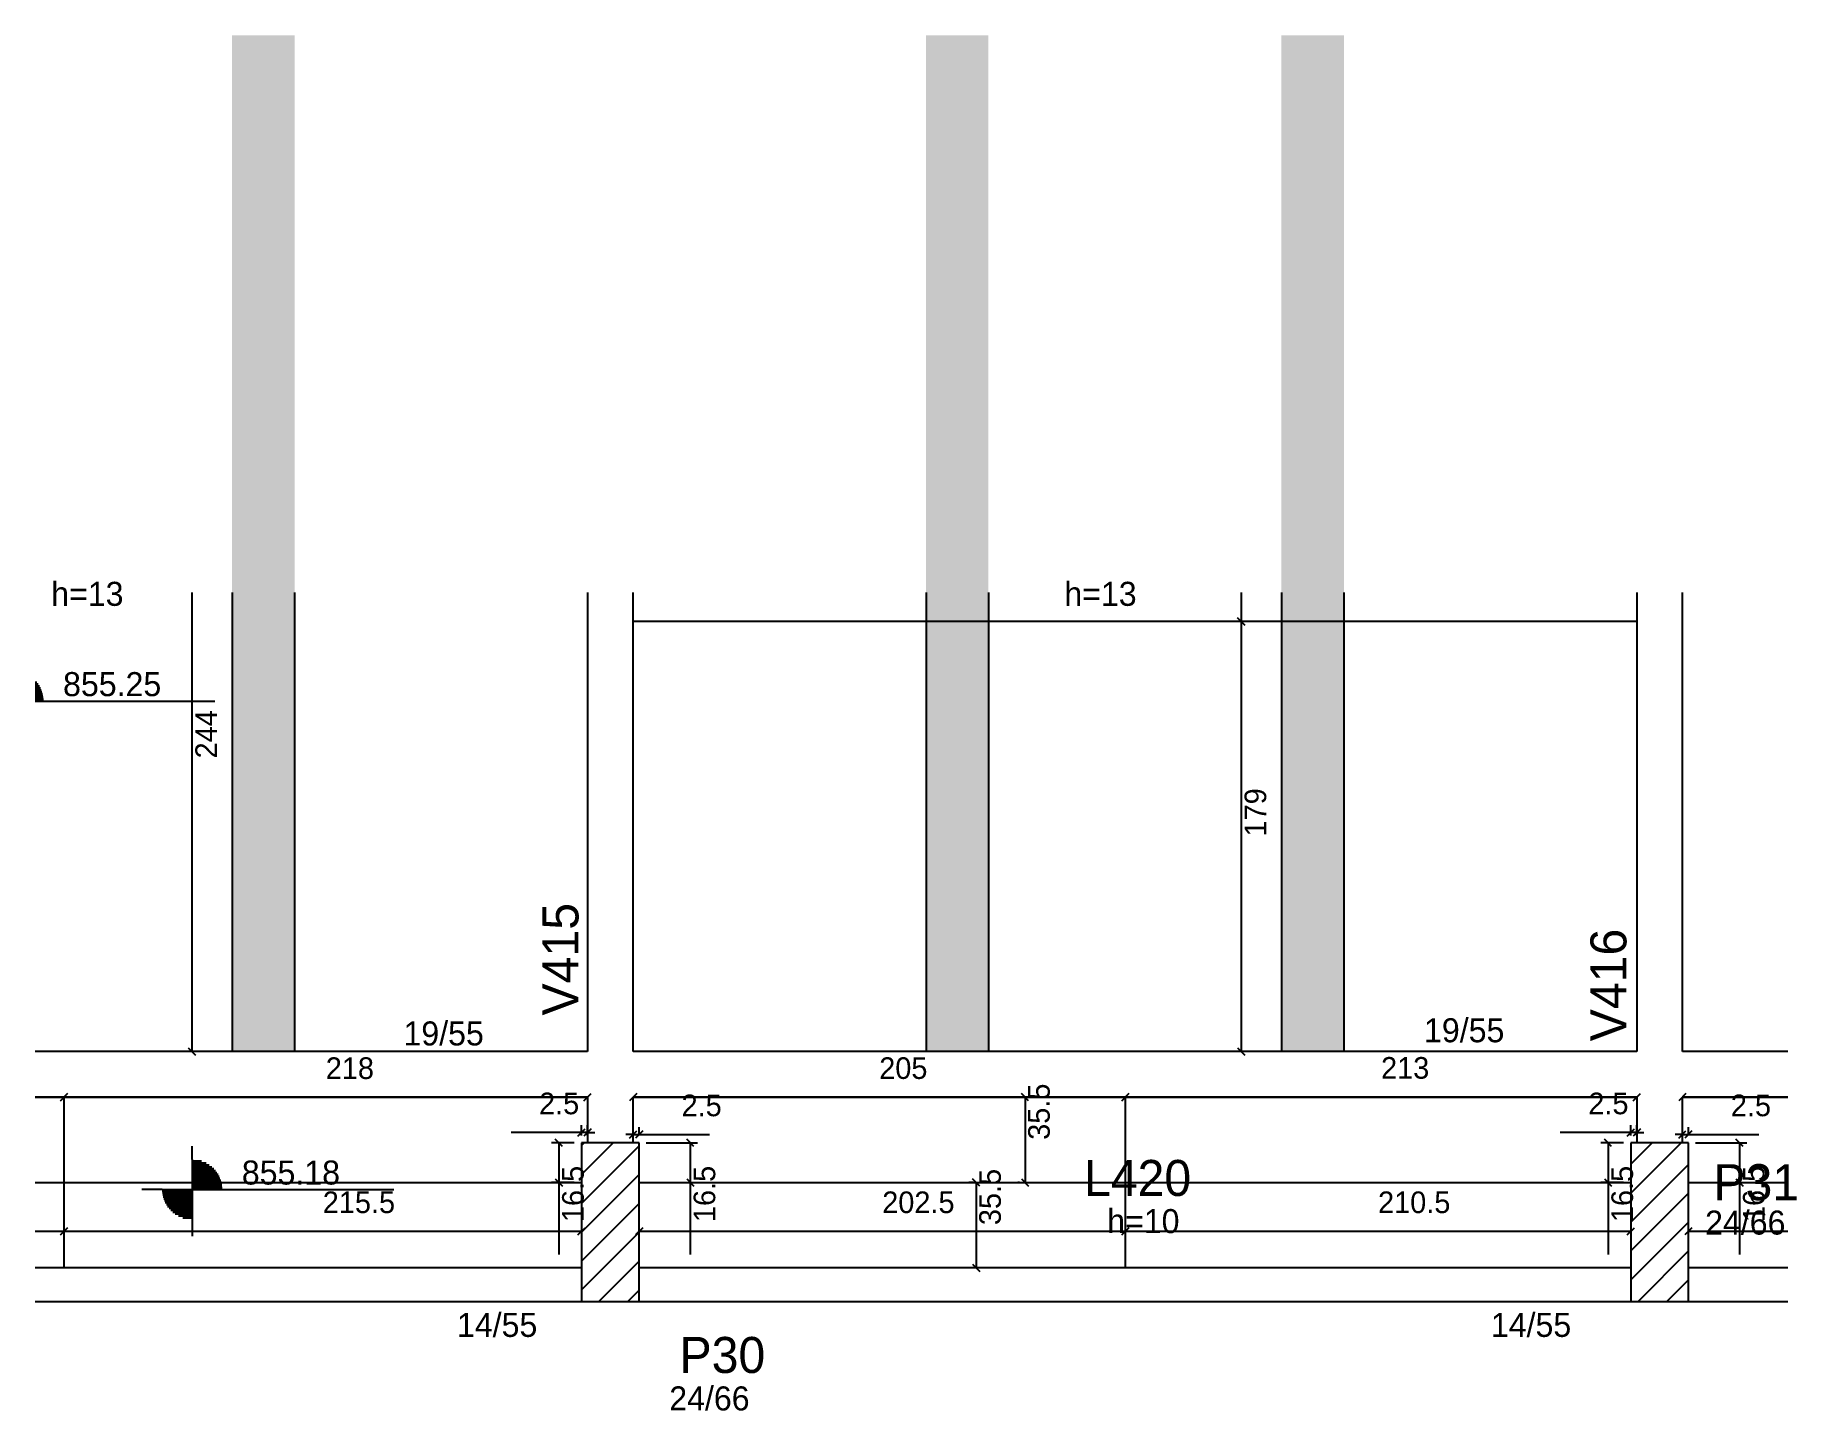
# Model space of a CAD drawing. Header units: metres. Extents: x 3492 to 4226, y 1441 to 2013.
import ezdxf

# ---------------------------------------------------------------- set-up
doc = ezdxf.new("R2010")
doc.units = ezdxf.units.M
for name, color, linetype in [('3', 7, 'Continuous'), ('4', 7, 'Continuous'), ('7', 7, 'Continuous'), ('Hachura', 7, 'Continuous'), ('Painéis', 7, 'Continuous')]:
    doc.layers.add(name, color=color, linetype=linetype)

msp = doc.modelspace()

# ---------------------------------------------------------------- hatches: boundary and pattern name
at = {"layer": 'Hachura'}
h = msp.add_hatch(color=7, dxfattribs=at)
h.dxf.hatch_style = 1
h.paths.add_polyline_path([(3574.48, 1590.12), (3600.48, 1590.12), (3600.48, 2013.12), (3574.48, 2013.12), (3574.48, 1590.12)])
h = msp.add_hatch(color=7, dxfattribs=at)
h.dxf.hatch_style = 1
h.paths.add_polyline_path([(3863.48, 1590.12), (3889.48, 1590.12), (3889.48, 2013.12), (3863.48, 2013.12), (3863.48, 1590.12)])
h = msp.add_hatch(color=7, dxfattribs=at)
h.dxf.hatch_style = 1
h.paths.add_polyline_path([(4011.48, 1590.12), (4037.48, 1590.12), (4037.48, 2013.12), (4011.48, 2013.12), (4011.48, 1590.12)])

# ---------------------------------------------------------------- linework, layer by layer
at = {"layer": '3', "color": 3, "lineweight": 25}
for p, q in [((3492.47, 1743.9), (3493.07, 1743.9)), ((3492.47, 1743.11), (3493.67, 1743.11)), ((3492.47, 1742.32), (3494.18, 1742.32)), ((3492.47, 1741.52), (3494.61, 1741.52)), ((3492.47, 1740.73), (3494.96, 1740.73)), ((3492.47, 1739.94), (3495.26, 1739.94)), ((3492.47, 1739.15), (3495.5, 1739.15)), ((3492.47, 1738.35), (3495.68, 1738.35)), ((3492.47, 1737.56), (3495.8, 1737.56)), ((3492.47, 1736.77), (3495.9, 1736.77)), ((3492.47, 1735.97), (3495.9, 1735.97)), ((3495.9, 1735.97), (3567.33, 1735.97)), ((3557.85, 1545.19), (3557.85, 1550.69)), ((3719.97, 1538.96), (3733.13, 1552.12)), ((3719.97, 1550.98), (3721.11, 1552.12)), ((3719.97, 1526.94), (3743.97, 1550.94)), ((4156.97, 1531.19), (4177.9, 1552.12)), ((4156.97, 1543.21), (4165.88, 1552.12)), ((3557.85, 1545.19), (3557.85, 1520.19)), ((3557.85, 1544.58), (3561.7, 1544.58)), ((3557.85, 1543.79), (3563.6, 1543.79)), ((3557.85, 1543), (3564.93, 1543)), ((3557.85, 1542.2), (3565.96, 1542.2)), ((3557.85, 1541.41), (3566.81, 1541.41)), ((4156.97, 1519.17), (4180.97, 1543.17)), ((3557.85, 1540.62), (3567.52, 1540.62)), ((3557.85, 1539.83), (3568.12, 1539.83)), ((3557.85, 1539.03), (3568.63, 1539.03)), ((3557.85, 1538.24), (3569.05, 1538.24)), ((3557.85, 1537.45), (3569.41, 1537.45)), ((3557.85, 1536.65), (3569.71, 1536.65)), ((3557.85, 1535.86), (3569.94, 1535.86)), ((3557.85, 1535.07), (3570.13, 1535.07)), ((3557.85, 1534.28), (3570.25, 1534.28)), ((3557.85, 1533.48), (3570.35, 1533.48)), ((3719.97, 1514.92), (3743.97, 1538.92)), ((3545.35, 1532.69), (3536.93, 1532.69)), ((3545.35, 1532.69), (3570.35, 1532.69)), ((3557.85, 1531.9), (3545.35, 1531.9)), ((3557.85, 1531.1), (3545.45, 1531.1)), ((3557.85, 1530.31), (3545.58, 1530.31)), ((3557.85, 1529.52), (3545.76, 1529.52)), ((3557.85, 1528.73), (3546, 1528.73)), ((3557.85, 1527.93), (3546.29, 1527.93)), ((3557.85, 1527.14), (3546.65, 1527.14)), ((3557.85, 1526.35), (3547.08, 1526.35)), ((3570.35, 1532.69), (3641.78, 1532.69)), ((3719.97, 1502.9), (3743.97, 1526.9)), ((4156.97, 1507.15), (4180.97, 1531.15)), ((3557.85, 1525.55), (3547.59, 1525.55)), ((3557.85, 1524.76), (3548.19, 1524.76)), ((3557.85, 1523.97), (3548.9, 1523.97)), ((3557.85, 1523.18), (3549.75, 1523.18)), ((3557.85, 1522.38), (3550.78, 1522.38)), ((3557.85, 1521.59), (3552.11, 1521.59)), ((3557.85, 1520.8), (3554, 1520.8)), ((3557.85, 1520.19), (3557.85, 1513.32)), ((4156.97, 1495.13), (4180.97, 1519.13)), ((3719.97, 1490.88), (3743.97, 1514.88)), ((4159.99, 1486.12), (4180.97, 1507.11)), ((3727.24, 1486.12), (3743.97, 1502.85)), ((3739.26, 1486.12), (3743.97, 1490.83)), ((4172.01, 1486.12), (4180.97, 1495.08))]:
    msp.add_line(p, q, dxfattribs=at)
for points in [[(3722.47, 1781.12), (3722.47, 1590.12)], [(3741.47, 1590.12), (3741.47, 1781.12)], [(4159.47, 1781.12), (4159.47, 1590.12)], [(4178.47, 1590.12), (4178.47, 1781.12)], [(3722.47, 1590.12), (3492.47, 1590.12)], [(4159.47, 1590.12), (3741.47, 1590.12)], [(4222.33, 1590.12), (4178.47, 1590.12)], [(3492.47, 1571.12), (3722.47, 1571.12)], [(3722.47, 1571.12), (3722.47, 1552.12)], [(3741.47, 1571.12), (4159.47, 1571.12)], [(3741.47, 1552.12), (3741.47, 1571.12)], [(4159.47, 1571.12), (4159.47, 1552.12)], [(4178.47, 1571.12), (4222.33, 1571.12)], [(4178.47, 1552.12), (4178.47, 1571.12)], [(3719.97, 1500.12), (3492.47, 1500.12)], [(4156.97, 1500.12), (3743.97, 1500.12)], [(4222.33, 1500.12), (4180.97, 1500.12)], [(3492.47, 1486.12), (3719.97, 1486.12)], [(3743.97, 1486.12), (4156.97, 1486.12)], [(4180.97, 1486.12), (4222.33, 1486.12)]]:
    msp.add_lwpolyline(points, dxfattribs=at)
at = {"layer": '7', "color": 7, "lineweight": 25}
for points in [[(3743.97, 1552.12), (3719.97, 1552.12)], [(3719.97, 1552.12), (3719.97, 1486.12)], [(3743.97, 1486.12), (3743.97, 1552.12)], [(4180.97, 1552.12), (4156.97, 1552.12)], [(4156.97, 1552.12), (4156.97, 1486.12)], [(4180.97, 1486.12), (4180.97, 1552.12)], [(3719.97, 1486.12), (3743.97, 1486.12)], [(4156.97, 1486.12), (4180.97, 1486.12)]]:
    msp.add_lwpolyline(points, dxfattribs=at)
at = {"layer": 'Painéis', "color": 4, "lineweight": 25}
for p, q in [((3557.73, 1781.12), (3557.73, 1590.12)), ((3994.73, 1781.12), (3994.73, 1769.12)), ((3994.73, 1769.12), (3994.73, 1590.12)), ((3504.47, 1571.12), (3492.47, 1571.12)), ((3722.47, 1571.12), (3504.47, 1571.12)), ((3946.47, 1571.12), (3741.47, 1571.12)), ((3902.44, 1571.12), (3901.69, 1571.12)), ((3904.69, 1571.12), (3904.69, 1535.62)), ((4159.47, 1571.12), (3946.47, 1571.12)), ((4222.33, 1571.12), (4178.47, 1571.12)), ((3719.97, 1556.43), (3690.62, 1556.43)), ((3719.97, 1555.12), (3719.97, 1559.43)), ((3722.47, 1556.43), (3719.97, 1556.43)), ((3722.47, 1555.12), (3722.47, 1559.43)), ((3722.47, 1556.43), (3725.47, 1556.43)), ((3741.47, 1555.6), (3738.47, 1555.6)), ((3741.47, 1555.12), (3741.47, 1558.6)), ((3741.47, 1555.6), (3743.97, 1555.6)), ((3743.97, 1555.12), (3743.97, 1558.6)), ((3743.97, 1555.6), (3773.33, 1555.6)), ((4156.97, 1556.43), (4127.62, 1556.43)), ((4156.97, 1555.12), (4156.97, 1559.43)), ((4159.47, 1556.43), (4156.97, 1556.43)), ((4159.47, 1555.12), (4159.47, 1559.43)), ((4159.47, 1556.43), (4162.47, 1556.43)), ((4178.47, 1555.6), (4175.47, 1555.6)), ((4178.47, 1555.12), (4178.47, 1558.6)), ((4178.47, 1555.6), (4180.97, 1555.6)), ((4180.97, 1555.12), (4180.97, 1558.6)), ((4180.97, 1555.6), (4210.33, 1555.6)), ((3716.97, 1552.12), (3707.5, 1552.12)), ((3710.5, 1552.12), (3710.5, 1535.62)), ((3746.97, 1552.12), (3768.28, 1552.12)), ((3765.28, 1552.12), (3765.28, 1535.62)), ((4153.97, 1552.12), (4144.5, 1552.12)), ((4147.5, 1552.12), (4147.5, 1535.62)), ((4183.97, 1552.12), (4205.28, 1552.12)), ((4202.28, 1552.12), (4202.28, 1535.62)), ((3716.97, 1535.62), (3707.5, 1535.62)), ((3710.5, 1535.62), (3710.5, 1505.65)), ((3746.97, 1535.62), (3768.28, 1535.62)), ((3765.28, 1535.62), (3765.28, 1505.65)), ((3883.2, 1535.62), (3881.31, 1535.62)), ((3884.31, 1535.62), (3884.31, 1500.12)), ((3902.44, 1535.62), (3901.69, 1535.62)), ((4153.97, 1535.62), (4144.5, 1535.62)), ((4147.5, 1535.62), (4147.5, 1505.65)), ((4183.97, 1535.62), (4205.28, 1535.62)), ((4202.28, 1535.62), (4202.28, 1505.65)), ((3504.47, 1515.28), (3492.47, 1515.28)), ((3719.97, 1515.28), (3504.47, 1515.28)), ((3946.47, 1515.28), (3743.97, 1515.28)), ((4156.97, 1515.28), (3946.47, 1515.28)), ((4222.33, 1515.28), (4180.97, 1515.28)), ((3883.2, 1500.12), (3881.31, 1500.12))]:
    msp.add_line(p, q, dxfattribs=at)
at = {"layer": 'Painéis', "color": 200, "lineweight": 25}
for p, q in [((3574.48, 1781.12), (3574.48, 1590.12)), ((3600.48, 1781.12), (3600.48, 1590.12)), ((3863.48, 1781.12), (3863.48, 1590.12)), ((3889.48, 1781.12), (3889.48, 1590.12)), ((4011.48, 1781.12), (4011.48, 1590.12)), ((4037.48, 1781.12), (4037.48, 1590.12)), ((4159.38, 1769.12), (3741.38, 1769.12)), ((3504.47, 1500.12), (3504.47, 1571.12)), ((3946.47, 1500.12), (3946.47, 1571.12)), ((3492.47, 1535.62), (3719.97, 1535.62)), ((3743.97, 1535.62), (4156.97, 1535.62)), ((4180.97, 1535.62), (4222.33, 1535.62))]:
    msp.add_line(p, q, dxfattribs=at)
at = {"layer": 'Painéis', "color": 0, "lineweight": 25}
for p, q in [((3993.23, 1770.62), (3996.23, 1767.62)), ((3996.23, 1767.62), (3993.23, 1770.62)), ((3556.23, 1591.62), (3559.23, 1588.62)), ((3993.23, 1591.62), (3996.23, 1588.62)), ((3505.97, 1572.62), (3502.97, 1569.62)), ((3502.97, 1569.62), (3505.97, 1572.62)), ((3720.97, 1569.62), (3723.97, 1572.62)), ((3742.97, 1572.62), (3739.97, 1569.62)), ((3906.19, 1569.62), (3903.19, 1572.62)), ((3947.97, 1572.62), (3944.97, 1569.62)), ((3944.97, 1569.62), (3947.97, 1572.62)), ((4157.97, 1569.62), (4160.97, 1572.62)), ((4179.97, 1572.62), (4176.97, 1569.62)), ((3718.47, 1554.93), (3721.47, 1557.93)), ((3723.97, 1557.93), (3720.97, 1554.93)), ((3739.97, 1554.1), (3742.97, 1557.1)), ((3745.47, 1557.1), (3742.47, 1554.1)), ((4155.47, 1554.93), (4158.47, 1557.93)), ((4160.97, 1557.93), (4157.97, 1554.93)), ((4176.97, 1554.1), (4179.97, 1557.1)), ((4182.47, 1557.1), (4179.47, 1554.1)), ((3712, 1550.62), (3709, 1553.62)), ((3766.78, 1550.62), (3763.78, 1553.62)), ((4149, 1550.62), (4146, 1553.62)), ((4203.78, 1550.62), (4200.78, 1553.62)), ((3709, 1537.12), (3712, 1534.12)), ((3763.78, 1537.12), (3766.78, 1534.12)), ((3885.81, 1534.12), (3882.81, 1537.12)), ((3903.19, 1537.12), (3906.19, 1534.12)), ((4146, 1537.12), (4149, 1534.12)), ((4200.78, 1537.12), (4203.78, 1534.12)), ((3505.97, 1516.78), (3502.97, 1513.78)), ((3502.97, 1513.78), (3505.97, 1516.78)), ((3718.47, 1513.78), (3721.47, 1516.78)), ((3745.47, 1516.78), (3742.47, 1513.78)), ((3947.97, 1516.78), (3944.97, 1513.78)), ((3944.97, 1513.78), (3947.97, 1516.78)), ((4155.47, 1513.78), (4158.47, 1516.78)), ((4182.47, 1516.78), (4179.47, 1513.78)), ((3882.81, 1501.62), (3885.81, 1498.62))]:
    msp.add_line(p, q, dxfattribs=at)

# ---------------------------------------------------------------- texts
at = {"layer": '3', "color": 3, "lineweight": 25}
for s, p in [('h=13', (3499.11, 1775.63)), ('h=13', (3921.05, 1775.63)), ('855.25', (3504.06, 1738.04)), ('19/55', (3645.83, 1592.66)), ('19/55', (4070.87, 1593.98)), ('855.18', (3578.51, 1534.76)), ('h=10', (3938.91, 1514.55)), ('24/66', (4187.92, 1513.93)), ('14/55', (3668.11, 1471.35)), ('14/55', (4098.71, 1471.35)), ('24/66', (3756.52, 1440.75))]:
    msp.add_text(s, height=10, dxfattribs=at).set_placement(p)
at = {"layer": '4', "color": 4, "lineweight": 25}
for s, p in [('V415', (3718.72, 1605.12)), ('V416', (4155.16, 1594.38))]:
    msp.add_text(s, height=15, rotation=90, dxfattribs=at).set_placement(p)
for s, p in [('L420', (3929.26, 1530)), ('P31', (4191.39, 1528.24)), ('P30', (3760.81, 1456.33))]:
    msp.add_text(s, height=15, dxfattribs=at).set_placement(p)
at = {"layer": 'Painéis', "color": 240, "lineweight": 25}
for s, p in [('244', (3568.16, 1712.12)), ('179', (4005.14, 1679.62)), ('35.5', (3914.99, 1553.37)), ('16.5', (3720.9, 1519.13)), ('16.5', (3775.68, 1519.13)), ('35.5', (3894.62, 1517.87)), ('16.5', (4157.9, 1519.13)), ('16.5', (4212.68, 1519.13))]:
    msp.add_text(s, height=9, rotation=90, dxfattribs=at).set_placement(p)
for s, p in [('218', (3613.47, 1578.71)), ('205', (3843.97, 1578.72)), ('213', (4052.97, 1578.82)), ('2.5', (3702.29, 1564.02)), ('2.5', (3761.65, 1563.2)), ('2.5', (4139.29, 1564.02)), ('2.5', (4198.65, 1563.2)), ('215.5', (3612.22, 1522.88)), ('202.5', (3845.22, 1522.88)), ('210.5', (4051.72, 1522.88))]:
    msp.add_text(s, height=9, dxfattribs=at).set_placement(p)

doc.saveas('drawing.dxf')
